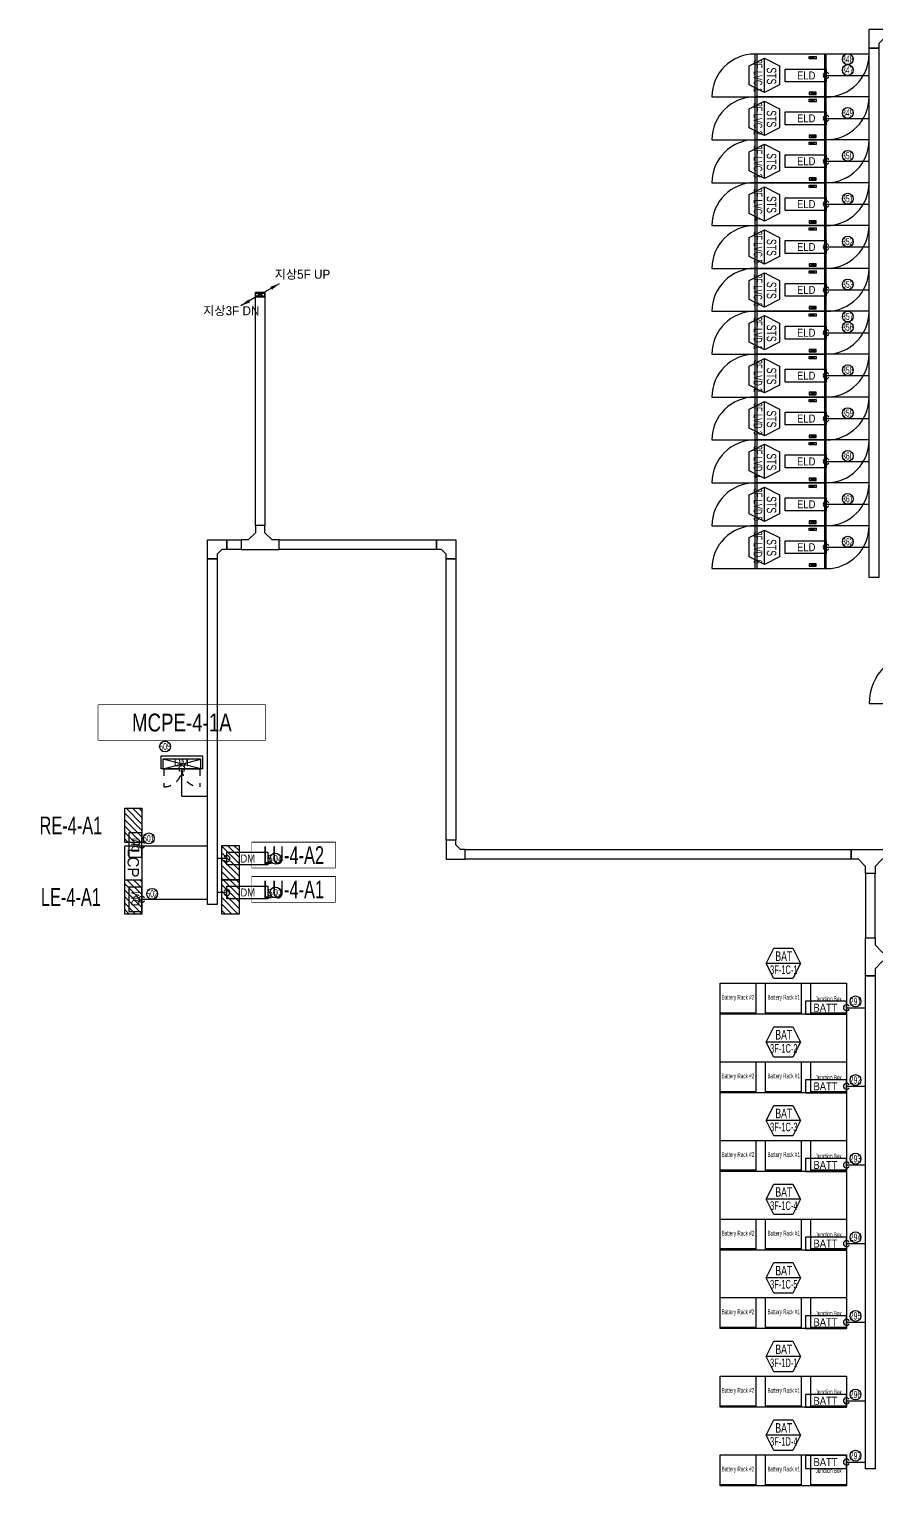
# Model space of a CAD drawing. Header units: millimetres. Extents: x 89450 to 753248, y -530175 to 1209785.
# Drawn here: x 90449 to 108242, y 468855 to 499427 of the extents above; entities that cross this region are included whole.
import ezdxf
from ezdxf.enums import TextEntityAlignment as Align

# ---------------------------------------------------------------- set-up
doc = ezdxf.new("R2010")
doc.units = ezdxf.units.MM
doc.header["$LTSCALE"] = 150
doc.linetypes.add('CONTINOUS', pattern=[0])
doc.linetypes.add('D1', pattern=[3, 1, -1, 1])
for name, color, linetype in [('------00 Switch Gear', 3, 'Continuous'), ('------00 Switch Gear_Number', 1, 'Continuous'), ('------01 Distribution Panel', 3, 'Continuous'), ('------01 Distribution Panel_UPS_Emgency', 232, 'Continuous'), ('------01 Motor Control Panel or Center', 4, 'Continuous'), ('------02 Etc Panel', 3, 'Continuous'), ('-----29 Indicator', 1, 'Continuous'), ('-----99 EPMS CABLE DUCT', 4, 'Continuous'), ('-----99 EPMS CONDUIT', 4, 'Continuous'), ('-----99 EPMS DEVICE', 3, 'Continuous')]:
    doc.layers.add(name, color=color, linetype=linetype)
doc.styles.add('ELEC', font='')
doc.styles.get('ELEC').set_extended_font_data('Dotum')

# ---------------------------------------------------------------- blocks, each defined once
blk = doc.blocks.new('A02')
h = blk.add_hatch()
h.set_pattern_fill('ANSI31', color=161, scale=25, style=0)
h.set_pattern_definition([(45, (-2000, -19200), (-56.1266, 56.1266), [])])
h.paths.add_polyline_path([(-300, 300), (-300, 0), (300, 0), (300, 300)])
at = {"color": 161}
blk.add_lwpolyline([(300, 0), (-300, 0), (-300, 300), (300, 300)], close=True, dxfattribs=at)
blk = doc.blocks.new('MCP_EQUIPMENT-2')
at = {"color": 161}
for p, q in [((200, 400), (0, -400)), ((200, -400), (0, 400))]:
    blk.add_line(p, q, dxfattribs=at)
at = {"color": 161, "linetype": 'D1'}
for p, q in [((200, 380), (580, 380)), ((200, -380), (580, -380))]:
    blk.add_line(p, q, dxfattribs=at)
at = {"color": 161}
blk.add_lwpolyline([(200, 400), (0, 400), (0, -400), (200, -400)], close=True, dxfattribs=at)
at = {"color": 161, "linetype": 'D1'}
for centre, start, end in [((200, 380), 270, 0), ((200, -380), 0, 90)]:
    blk.add_arc(centre, 380, start, end, dxfattribs=at)
blk = doc.blocks.new('A07')
at = {"color": 8}
blk.add_lwpolyline([(-300, 0), (-300, 300), (300, 300), (300, 0)], close=True, dxfattribs=at)
at = {"color": 8, "style": 'ELEC'}
blk.add_text('LCP', height=200, rotation=360, dxfattribs=at).set_placement((0, 150), align=Align.MIDDLE)
blk = doc.blocks.new('zw$32E')
for p, q in [((100, 0), (0, 0)), ((0, 0), (0, -400)), ((100, -75), (100, 0)), ((175, -150), (100, -75)), ((250, -150), (175, -150)), ((250, -250), (250, -150)), ((100, -325), (175, -250)), ((175, -250), (250, -250)), ((0, -400), (100, -400)), ((100, -400), (100, -325))]:
    blk.add_line(p, q)
blk = doc.blocks.new('A$C2e8f9a8b')
at = {"color": 0}
blk.add_line((30, 750), (30, 0), dxfattribs=at)
blk.add_lwpolyline([(650, 0), (0, 0), (0, 750), (650, 750)], close=True, dxfattribs=at)
blk = doc.blocks.new('1100x2200')
at = {"layer": '------00 Switch Gear', "color": 161}
for p, q in [((-2160, 0), (-2160, 1100)), ((-1990, 1050), (-1840, 1000)), ((-1840, 1050), (-1990, 1000)), ((1100, 1100), (-42, 1100)), ((-40, 0), (-40, 1100)), ((-3300, 0), (-2158, 0)), ((-1990, 50), (-1840, 100)), ((-1840, 50), (-1990, 100))]:
    blk.add_line(p, q, dxfattribs=at)
at = {"layer": '------00 Switch Gear', "color": 161, "elevation": 0}
for points in [[(0, 0), (0, 1100), (-2200, 1100), (-2200, 0)], [(-1840, 1050), (-1990, 1050), (-1990, 1000), (-1840, 1000)], [(-1840, 50), (-1990, 50), (-1990, 100), (-1840, 100)]]:
    blk.add_lwpolyline(points, close=True, dxfattribs=at)
at = {"layer": '------00 Switch Gear', "color": 161}
for centre, start, end in [((-2200, 0), 90, 180), ((0, 1100), 270, 0)]:
    blk.add_arc(centre, 1100, start, end, dxfattribs=at)
blk = doc.blocks.new('900X1500')
at = {"layer": '------00 Switch Gear', "color": 0}
for p, q in [((-1460, 900), (-1460, 0)), ((-210, 850), (-360, 800)), ((-360, 850), (-210, 800)), ((900, 900), (-42, 900)), ((-40, 900), (-40, 0)), ((-2400, 0), (-1458, 0)), ((-210, 50), (-360, 100)), ((-360, 50), (-210, 100))]:
    blk.add_line(p, q, dxfattribs=at)
at = {"layer": '------00 Switch Gear', "color": 0, "elevation": 0}
for points in [[(-1500, 900), (-1500, 0), (0, 0), (0, 900)], [(-360, 850), (-210, 850), (-210, 800), (-360, 800)], [(-360, 50), (-210, 50), (-210, 100), (-360, 100)]]:
    blk.add_lwpolyline(points, close=True, dxfattribs=at)
at = {"layer": '------00 Switch Gear', "color": 0}
for centre, start, end in [((-1500, 0), 90, 180), ((0, 900), 270, 0)]:
    blk.add_arc(centre, 900, start, end, dxfattribs=at)

msp = doc.modelspace()

# ---------------------------------------------------------------- linework, layer by layer
at = {"layer": '------00 Switch Gear', "color": 161, "elevation": 0}
msp.add_lwpolyline([(104954, 472155), (104954, 479405), (107604, 479405), (107604, 472155), (104954, 472155)], dxfattribs=at)
for points in [[(107604, 479405), (107604, 478755), (104954, 478755), (104954, 479405)], [(107604, 477755), (107604, 477105), (104954, 477105), (104954, 477755)], [(107604, 476105), (107604, 475455), (104954, 475455), (104954, 476105)], [(107604, 474455), (107604, 473805), (104954, 473805), (104954, 474455)], [(107604, 472805), (107604, 472155), (104954, 472155), (104954, 472805)], [(107604, 471155), (107604, 470505), (104954, 470505), (104954, 471155)], [(107604, 469505), (107604, 468855), (104954, 468855), (104954, 469505)]]:
    msp.add_lwpolyline(points, close=True, dxfattribs=at)
at = {"layer": '------00 Switch Gear_Number'}
for points in [[(105880, 498095), (105880, 498815), (106200, 498655), (106200, 498255), (105880, 498095), (105560, 498255), (105560, 498655), (105880, 498815)], [(105880, 497195), (105880, 497915), (106200, 497755), (106200, 497355), (105880, 497195), (105560, 497355), (105560, 497755), (105880, 497915)], [(105880, 496295), (105880, 497015), (106200, 496855), (106200, 496455), (105880, 496295), (105560, 496455), (105560, 496855), (105880, 497015)], [(105880, 495395), (105880, 496115), (106200, 495955), (106200, 495555), (105880, 495395), (105560, 495555), (105560, 495955), (105880, 496115)], [(105880, 494495), (105880, 495215), (106200, 495055), (106200, 494655), (105880, 494495), (105560, 494655), (105560, 495055), (105880, 495215)], [(105880, 493595), (105880, 494315), (106200, 494155), (106200, 493755), (105880, 493595), (105560, 493755), (105560, 494155), (105880, 494315)]]:
    msp.add_lwpolyline(points, dxfattribs=at)
at = {"layer": '------00 Switch Gear_Number', "elevation": 0}
for points in [[(105880, 492695), (105880, 493415), (106200, 493255), (106200, 492855), (105880, 492695), (105560, 492855), (105560, 493255), (105880, 493415)], [(105880, 491795), (105880, 492515), (106200, 492355), (106200, 491955), (105880, 491795), (105560, 491955), (105560, 492355), (105880, 492515)], [(105880, 490895), (105880, 491615), (106200, 491455), (106200, 491055), (105880, 490895), (105560, 491055), (105560, 491455), (105880, 491615)], [(105880, 489995), (105880, 490715), (106200, 490555), (106200, 490155), (105880, 489995), (105560, 490155), (105560, 490555), (105880, 490715)], [(105880, 489095), (105880, 489815), (106200, 489655), (106200, 489255), (105880, 489095), (105560, 489255), (105560, 489655), (105880, 489815)], [(105880, 488195), (105880, 488915), (106200, 488755), (106200, 488355), (105880, 488195), (105560, 488355), (105560, 488755), (105880, 488915)], [(106639, 479820), (105919, 479820), (106078, 480140), (106479, 480140), (106639, 479820), (106479, 479500), (106078, 479500), (105919, 479820)], [(106639, 478170), (105919, 478170), (106078, 478490), (106479, 478490), (106639, 478170), (106479, 477850), (106078, 477850), (105919, 478170)], [(106639, 476520), (105919, 476520), (106078, 476840), (106479, 476840), (106639, 476520), (106479, 476200), (106078, 476200), (105919, 476520)], [(106639, 474870), (105919, 474870), (106078, 475190), (106479, 475190), (106639, 474870), (106479, 474550), (106078, 474550), (105919, 474870)], [(106639, 473220), (105919, 473220), (106078, 473540), (106479, 473540), (106639, 473220), (106479, 472900), (106078, 472900), (105919, 473220)], [(106639, 471570), (105919, 471570), (106078, 471890), (106479, 471890), (106639, 471570), (106479, 471250), (106078, 471250), (105919, 471570)], [(106639, 469920), (105919, 469920), (106078, 470240), (106479, 470240), (106639, 469920), (106479, 469600), (106078, 469600), (105919, 469920)]]:
    msp.add_lwpolyline(points, dxfattribs=at)
at = {"layer": '------01 Distribution Panel_UPS_Emgency', "color": 1, "elevation": 0}
for points in [[(95121, 481830), (96876, 481830), (96876, 482355), (95121, 482355)], [(95121, 481110), (96876, 481110), (96876, 481635), (95121, 481635)]]:
    msp.add_lwpolyline(points, close=True, dxfattribs=at)
at = {"layer": '------01 Motor Control Panel or Center', "linetype": 'CONTINOUS', "elevation": 0}
msp.add_lwpolyline([(95405, 485245), (95405, 484505), (91902, 484505), (91902, 485245)], close=True, dxfattribs=at)
at = {"layer": '------02 Etc Panel'}
for p, q in [((92814, 482290), (94195, 482290)), ((92814, 481165), (94195, 481165))]:
    msp.add_line(p, q, dxfattribs=at)
at = {"layer": '-----29 Indicator'}
for centre in [(107631, 498796), (107631, 498569), (107631, 497669), (107631, 496769), (107631, 495869), (107631, 494969), (107631, 494069), (107631, 493396), (107631, 493169), (107631, 492269), (107631, 491369), (107631, 490469), (107631, 489569), (107631, 488669), (92961, 482444), (93030, 481280), (107793, 479022, 0), (107793, 477372, 0), (107793, 475722, 0), (107793, 474072, 0), (107793, 472422, 0), (107793, 470772, 0), (107793, 469487, 0)]:
    msp.add_circle(centre, 114, dxfattribs=at)
at = {"layer": '-----99 EPMS CABLE DUCT'}
for p, q in [((95297, 493855), (95703, 494089)), ((95297, 493855), (94891, 493621)), ((95207, 493895), (95387, 493815)), ((95207, 493815), (95387, 493895))]:
    msp.add_line(p, q, dxfattribs=at)
at = {"layer": '-----99 EPMS CABLE DUCT', "elevation": 0}
for points in [[(108283, 499027), (108083, 499027), (108083, 499427), (108483, 499427), (108483, 499227), (108383, 499227), (108283, 499127), (108283, 499027)], [(94395, 488308), (94195, 488308), (94195, 488708), (94595, 488708), (94595, 488508), (94495, 488508), (94395, 488408), (94395, 488308)], [(99002, 488508), (99002, 488708), (99402, 488708), (99402, 488308), (99202, 488308), (99202, 488408), (99102, 488508), (99002, 488508)], [(99002, 488508), (99002, 488708), (99402, 488708), (99402, 488308), (99202, 488308), (99202, 488408), (99102, 488508), (99002, 488508)], [(99402, 482407), (99202, 482407), (99202, 482007), (99602, 482007), (99602, 482207), (99502, 482207), (99402, 482307), (99402, 482407)]]:
    msp.add_lwpolyline(points, dxfattribs=at)
for points in [[(108083, 499027), (108283, 499027), (108283, 487921), (108083, 487921)], [(95197, 493905), (95397, 493905), (95397, 489008), (95197, 489008)], [(95197, 493905), (95397, 493905), (95397, 493805), (95197, 493805)], [(95207, 493895), (95387, 493895), (95387, 493815), (95207, 493815)], [(94595, 488708), (94897, 488708), (94897, 488508), (94595, 488508)], [(95697, 488708), (99002, 488708), (99002, 488508), (95697, 488508)], [(99202, 488308), (99402, 488308), (99402, 482407), (99202, 482407)], [(99602, 482207), (107704, 482207), (107704, 482007), (99602, 482007)], [(108004, 480359), (108204, 480359), (108204, 481707), (108004, 481707)], [(108004, 479559), (108204, 479559), (108204, 469210), (108004, 469210)]]:
    msp.add_lwpolyline(points, close=True, dxfattribs=at)
for points in [[(95703, 494089, 0, 70, 0), (95527, 493988, 40, 40, 0)], [(94891, 493621, 0, 70, 0), (95067, 493722, 40, 40, 0)]]:
    msp.add_lwpolyline(points, format="xyseb", dxfattribs=at)
at = {"layer": '-----99 EPMS CABLE DUCT'}
msp.add_circle((95297, 493855), 10, dxfattribs=at)
at = {"layer": '-----99 EPMS CONDUIT'}
for p, q in [((107180, 498455), (108083, 498455)), ((107180, 497555), (108083, 497555)), ((107180, 496655), (108083, 496655)), ((107180, 495755), (108083, 495755)), ((107180, 494855), (108083, 494855)), ((107180, 493955), (108083, 493955)), ((107180, 493055), (108083, 493055)), ((107180, 492155), (108083, 492155)), ((107180, 491255), (108083, 491255)), ((107180, 490355), (108083, 490355)), ((107180, 489455), (108083, 489455)), ((107180, 488555), (108083, 488555)), ((93654, 483328), (93654, 483905)), ((93654, 483328), (94195, 483328)), ((107604, 478890, 0), (108004, 478890, 0)), ((107604, 477240, 0), (108004, 477240, 0)), ((107604, 475590, 0), (108004, 475590, 0)), ((107604, 473940, 0), (108004, 473940, 0)), ((107604, 472290, 0), (108004, 472290, 0)), ((107604, 470640, 0), (108004, 470640, 0)), ((107604, 469355), (108004, 469355))]:
    msp.add_line(p, q, dxfattribs=at)
for points in [[(94598, 482020, 0), (94395, 482020, 0)], [(94598, 481308, 0), (94395, 481308, 0)]]:
    msp.add_polyline3d(points, dxfattribs=at)
for centre, start, end in [((107180, 498455), 30, 330), ((107180, 497555), 30, 330), ((107180, 496655), 30, 330), ((107180, 495755), 30, 330), ((107180, 494855), 30, 330), ((107180, 493955), 30, 330), ((107180, 493055), 30, 330), ((107180, 492155), 30, 330), ((107180, 491255), 30, 330), ((107180, 490355), 30, 330), ((107180, 489455), 30, 330), ((107180, 488555), 30, 330), ((93654, 483905), 300, 240), ((92814, 482305), 30, 330), ((94598, 482020), 210, 150), ((92814, 481165), 30, 330), ((92814, 481165), 30, 330), ((94598, 481308), 210, 150), ((107604, 478890, 0), 30, 330), ((107604, 477240, 0), 30, 330), ((107604, 475590, 0), 30, 330), ((107604, 473940, 0), 30, 330), ((107604, 472290, 0), 30, 330), ((107604, 470640, 0), 30, 330), ((107604, 469355), 30, 330)]:
    msp.add_arc(centre, 63.8, start, end, dxfattribs=at)
at = {"layer": '-----99 EPMS DEVICE', "color": 2, "elevation": 0}
for points in [[(106319, 498590), (107180, 498590), (107180, 498320), (106319, 498320)], [(106319, 497690), (107180, 497690), (107180, 497420), (106319, 497420)], [(106319, 496790), (107180, 496790), (107180, 496520), (106319, 496520)], [(106319, 495890), (107180, 495890), (107180, 495620), (106319, 495620)], [(106319, 494990), (107180, 494990), (107180, 494720), (106319, 494720)], [(106319, 494090), (107180, 494090), (107180, 493820), (106319, 493820)], [(106319, 493190), (107180, 493190), (107180, 492920), (106319, 492920)], [(106319, 492290), (107180, 492290), (107180, 492020), (106319, 492020)], [(106319, 491390), (107180, 491390), (107180, 491120), (106319, 491120)], [(106319, 490490), (107180, 490490), (107180, 490220), (106319, 490220)], [(106319, 489590), (107180, 489590), (107180, 489320), (106319, 489320)], [(106319, 488690), (107180, 488690), (107180, 488420), (106319, 488420)], [(94084, 483905), (93223, 483905), (93223, 484175), (94084, 484175)], [(92544, 482562), (92544, 482048), (92814, 482048), (92814, 482562)], [(92544, 481422), (92544, 480908), (92814, 480908), (92814, 481422)], [(92544, 481422), (92544, 480908), (92814, 480908), (92814, 481422)]]:
    msp.add_lwpolyline(points, close=True, dxfattribs=at)
at = {"layer": '-----99 EPMS DEVICE', "elevation": 0}
for points in [[(107604, 479025), (106743, 479025), (106743, 478755), (107604, 478755)], [(107604, 477375), (106743, 477375), (106743, 477105), (107604, 477105)], [(107604, 475725), (106743, 475725), (106743, 475455), (107604, 475455)], [(107604, 474075), (106743, 474075), (106743, 473805), (107604, 473805)], [(107604, 472425), (106743, 472425), (106743, 472155), (107604, 472155)], [(107604, 470775), (106743, 470775), (106743, 470505), (107604, 470505)], [(107604, 469489), (106743, 469489), (106743, 469220), (107604, 469220)]]:
    msp.add_lwpolyline(points, close=True, dxfattribs=at)

# ---------------------------------------------------------------- block references
at = {"layer": '------00 Switch Gear', "color": 161}
for p in [(107180, 498005, 0), (107180, 497105, 0), (107180, 496205, 0), (107180, 495305, 0), (107180, 494405, 0), (107180, 493505, 0), (107180, 492605, 0), (107180, 491705, 0), (107180, 490805, 0), (107180, 489905, 0), (107180, 489005, 0), (107180, 488105, 0)]:
    msp.add_blockref('900X1500', p, dxfattribs=at)
at = {"layer": '------00 Switch Gear', "rotation": 180}
msp.add_blockref('1100x2200', (109180, 486373, 0), dxfattribs=at)
at = {"layer": '------00 Switch Gear', "color": 161, "rotation": 89.99999999999999}
for p in [(105704, 478755, 0), (106654, 478755, 0), (107604, 478755, 0), (105704, 477105, 0), (106654, 477105, 0), (107604, 477105, 0), (105704, 475455), (106654, 475455), (107604, 475455), (105704, 473805), (106654, 473805), (107604, 473805), (105704, 472155), (106654, 472155), (107604, 472155), (105704, 470505), (106654, 470505), (107604, 470505), (105704, 468855), (106654, 468855), (107604, 468855)]:
    msp.add_blockref('A$C2e8f9a8b', p, dxfattribs=at)
at = {"layer": '------01 Distribution Panel', "xscale": 1.2, "yscale": 1.2, "zscale": 1.2, "rotation": 270}
for p in [(92454, 482715), (92454, 481215)]:
    msp.add_blockref('A02', p, dxfattribs=at)
at = {"layer": '------01 Distribution Panel_UPS_Emgency', "xscale": 1.2, "yscale": 1.2, "zscale": 1.2, "rotation": 270}
for p in [(94494, 481935), (94494, 481215)]:
    msp.add_blockref('A02', p, dxfattribs=at)
at = {"layer": '------01 Motor Control Panel or Center', "rotation": 270}
msp.add_blockref('MCP_EQUIPMENT-2', (93654, 484105), dxfattribs=at)
at = {"layer": '------02 Etc Panel', "color": 8, "xscale": 1.2, "yscale": 1.2, "zscale": 1.2, "rotation": 270}
msp.add_blockref('A07', (92454, 481930), dxfattribs=at)
at = {"layer": '-----99 EPMS CABLE DUCT', "zscale": 2}
for p, xscale, yscale, rotation in [((94897, 488508), 2, 2, 89.99999999999993), ((107704, 482207), -1.999999999999999, 1.999999999999999, 89.99999999999977), ((108004, 479559), -2, 2, 180)]:
    msp.add_blockref('zw$32E', p, dxfattribs=dict(at, xscale=xscale, yscale=yscale, rotation=rotation))

# ---------------------------------------------------------------- texts
at = {"layer": '------00 Switch Gear', "color": 161, "style": 'ELEC', "width": 0.6}
for s, p in [('Battery Rack #2', (105326, 479108, 0)), ('Battery Rack #1', (106287, 479108, 0)), ('Junction Box', (107229, 479077, 0)), ('Battery Rack #2', (105326, 477458, 0)), ('Battery Rack #1', (106287, 477458, 0)), ('Junction Box', (107229, 477427, 0)), ('Battery Rack #2', (105326, 475808)), ('Battery Rack #1', (106287, 475808)), ('Junction Box', (107229, 475777)), ('Battery Rack #2', (105326, 474158)), ('Battery Rack #1', (106287, 474158)), ('Junction Box', (107229, 474127)), ('Battery Rack #2', (105326, 472508)), ('Battery Rack #1', (106287, 472508)), ('Junction Box', (107229, 472477)), ('Battery Rack #2', (105326, 470858)), ('Battery Rack #1', (106287, 470858)), ('Junction Box', (107229, 470827)), ('Battery Rack #2', (105326, 469208)), ('Battery Rack #1', (106287, 469208)), ('Junction Box', (107229, 469177))]:
    msp.add_text(s, height=100, dxfattribs=at).set_placement(p, align=Align.MIDDLE_CENTER)
at = {"layer": '------00 Switch Gear_Number', "color": 0, "style": 'ELEC'}
for s, height, width, p in [('3F-LVC-1', 180, 0.6, (105746, 498446)), ('STS', 200, 0.7, (106031, 498446)), ('3F-LVC-2', 180, 0.6, (105746, 497546)), ('STS', 200, 0.7, (106031, 497546)), ('3F-LVC-3', 180, 0.6, (105746, 496646)), ('STS', 200, 0.7, (106031, 496646)), ('3F-LVC-4', 180, 0.6, (105746, 495746)), ('STS', 200, 0.7, (106031, 495746)), ('3F-LVC-5', 180, 0.6, (105746, 494846)), ('STS', 200, 0.7, (106031, 494846)), ('3F-LVC-6', 180, 0.6, (105746, 493946)), ('STS', 200, 0.7, (106031, 493946)), ('3F-LVD-1', 180, 0.6, (105746, 493046)), ('STS', 200, 0.7, (106031, 493046)), ('3F-LVD-2', 180, 0.6, (105746, 492146)), ('STS', 200, 0.7, (106031, 492146)), ('3F-LVD-3', 180, 0.6, (105746, 491246)), ('STS', 200, 0.7, (106031, 491246)), ('3F-LVD-4', 180, 0.6, (105746, 490346)), ('STS', 200, 0.7, (106031, 490346)), ('3F-LVD-5', 180, 0.6, (105746, 489446)), ('STS', 200, 0.7, (106031, 489446)), ('3F-LVD-6', 180, 0.6, (105746, 488546)), ('STS', 200, 0.7, (106031, 488546))]:
    msp.add_text(s, height=height, rotation=270, dxfattribs=dict(at, width=width)).set_placement(p, align=Align.MIDDLE_CENTER)
for s, height, width, p in [('BAT', 200, 0.7, (106288, 479971)), ('3F-1C-1', 180, 0.6, (106288, 479687)), ('BAT', 200, 0.7, (106288, 478321)), ('3F-1C-2', 180, 0.6, (106288, 478037)), ('BAT', 200, 0.7, (106288, 476671)), ('3F-1C-3', 180, 0.6, (106288, 476387)), ('BAT', 200, 0.7, (106288, 475021)), ('3F-1C-4', 180, 0.6, (106288, 474737)), ('BAT', 200, 0.7, (106288, 473371)), ('3F-1C-5', 180, 0.6, (106288, 473087)), ('BAT', 200, 0.7, (106288, 471721)), ('3F-1D-1', 180, 0.6, (106288, 471437)), ('BAT', 200, 0.7, (106288, 470071)), ('3F-1D-4', 180, 0.6, (106288, 469787))]:
    msp.add_text(s, height=height, dxfattribs=dict(at, width=width)).set_placement(p, align=Align.MIDDLE_CENTER)
at = {"layer": '-----29 Indicator', "style": 'ELEC', "width": 0.6}
for s, p in [('348', (107631, 498796)), ('347', (107631, 498569)), ('349', (107631, 497669)), ('350', (107631, 496769)), ('351', (107631, 495869)), ('352', (107631, 494969)), ('353', (107631, 494069)), ('357', (107631, 493396)), ('356', (107631, 493169)), ('358', (107631, 492269)), ('359', (107631, 491369)), ('360', (107631, 490469)), ('361', (107631, 489569)), ('362', (107631, 488669))]:
    msp.add_text(s, height=150, rotation=360, dxfattribs=at).set_placement(p, align=Align.MIDDLE_CENTER)
for s, p in [('501', (92961, 482444)), ('502', (93030, 481280)), ('291', (107793, 479022, 0)), ('292', (107793, 477372, 0)), ('293', (107793, 475722, 0)), ('294', (107793, 474072, 0)), ('295', (107793, 472422, 0)), ('296', (107793, 470772, 0)), ('297', (107793, 469487, 0))]:
    msp.add_text(s, height=150, dxfattribs=at).set_placement(p, align=Align.MIDDLE_CENTER)
at = {"layer": '-----99 EPMS CABLE DUCT', "style": 'ELEC'}
for s, p in [('지상5F UP', (95602, 494189)), ('지상3F DN', (94101, 493424))]:
    msp.add_text(s, height=187.7, dxfattribs=at).set_placement(p)
at = {"layer": '-----99 EPMS DEVICE', "color": 2, "style": 'ELEC', "width": 0.9}
for s, rotation, p in [('ELD', 360, (106759, 498455)), ('ELD', 360, (106759, 497555)), ('ELD', 360, (106759, 496655)), ('ELD', 360, (106759, 495755)), ('ELD', 360, (106759, 494855)), ('ELD', 360, (106759, 493955)), ('ELD', 360, (106759, 493055)), ('ELD', 360, (106759, 492155)), ('ELD', 360, (106759, 491255)), ('ELD', 360, (106759, 490355)), ('ELD', 360, (106759, 489455)), ('ELD', 360, (106759, 488555)), ('DM', 90, (92678, 482301)), ('DM', 90, (92678, 481176)), ('DM', 90, (92678, 481176))]:
    msp.add_text(s, height=168, rotation=rotation, dxfattribs=at).set_placement(p, align=Align.MIDDLE)
msp.add_text('DM', height=168, dxfattribs=at).set_placement((93644, 484039), align=Align.MIDDLE)
at = {"layer": '-----99 EPMS DEVICE', "style": 'ELEC', "width": 0.9}
for p in [(107164, 478890, 0), (107164, 477240, 0), (107164, 475590, 0), (107164, 473940, 0), (107164, 472290, 0), (107164, 470640, 0), (107164, 469355)]:
    msp.add_text('BATT', height=168, dxfattribs=at).set_placement(p, align=Align.MIDDLE)

# ---------------------------------------------------------------- wipeouts: each hides what was drawn before it
at = {"color": 1}
for points in [[(90449, 482453), (92204, 482453), (92204, 482978), (90449, 482978)], [(90449, 480953), (92204, 480953), (92204, 481478), (90449, 481478)]]:
    msp.add_wipeout(points, dxfattribs=at).dxf.layer = '------01 Distribution Panel'

# ---------------------------------------------------------------- next in the draw order: texts
at = {"layer": '------01 Distribution Panel', "style": 'ELEC', "width": 0.7}
for s, p in [('RE-4-A1', (91326, 482715)), ('LE-4-A1', (91326, 481215))]:
    msp.add_text(s, height=375, dxfattribs=at).set_placement(p, align=Align.MIDDLE_CENTER)

# ---------------------------------------------------------------- next in the draw order: wipeouts: each hides what was drawn before it
at = {"color": 1}
for points in [[(95121, 481830), (96876, 481830), (96876, 482355), (95121, 482355)], [(95121, 481110), (96876, 481110), (96876, 481635), (95121, 481635)]]:
    msp.add_wipeout(points, dxfattribs=at).dxf.layer = '------01 Distribution Panel_UPS_Emgency'
msp.add_wipeout([(91902, 485245), (95405, 485245), (95405, 484505), (91902, 484505)]).dxf.layer = '------01 Motor Control Panel or Center'

# ---------------------------------------------------------------- next in the draw order: linework, layer by layer
at = {"layer": '-----29 Indicator'}
for centre in [(93302, 484371), (95617, 482020), (95617, 481308)]:
    msp.add_circle(centre, 114, dxfattribs=at)
at = {"layer": '-----99 EPMS CABLE DUCT', "elevation": 0}
msp.add_lwpolyline([(94195, 488308), (94395, 488308), (94395, 481053), (94195, 481053)], close=True, dxfattribs=at)
at = {"layer": '-----99 EPMS DEVICE', "color": 2, "elevation": 0}
for points in [[(94598, 482155), (95458, 482155), (95458, 481886), (94598, 481886)], [(94598, 481443), (95458, 481443), (95458, 481173), (94598, 481173)]]:
    msp.add_lwpolyline(points, close=True, dxfattribs=at)

# ---------------------------------------------------------------- next in the draw order: texts
at = {"layer": '------01 Distribution Panel_UPS_Emgency', "style": 'ELEC', "width": 0.7}
for s, p in [('LU-4-A2', (95999, 482092)), ('LU-4-A1', (95999, 481372))]:
    msp.add_text(s, height=375, dxfattribs=at).set_placement(p, align=Align.MIDDLE_CENTER)
at = {"layer": '------01 Motor Control Panel or Center', "linetype": 'CONTINOUS', "style": 'ELEC', "width": 0.8}
msp.add_text('MCPE-4-1A', height=375, dxfattribs=at).set_placement((93654, 484875), align=Align.MIDDLE)
at = {"layer": '-----29 Indicator', "style": 'ELEC', "width": 0.6}
msp.add_text('505', height=150, dxfattribs=at).set_placement((93302, 484371), align=Align.MIDDLE_CENTER)
at = {"layer": '-----29 Indicator', "style": 'ELEC'}
for s, p in [('504', (95617, 482020)), ('503', (95617, 481308))]:
    msp.add_text(s, height=150, dxfattribs=at).set_placement(p, align=Align.MIDDLE_CENTER)
at = {"layer": '-----99 EPMS DEVICE', "color": 2, "style": 'ELEC', "width": 0.9}
for p in [(95037, 482021), (95037, 481308)]:
    msp.add_text('DM', height=168, dxfattribs=at).set_placement(p, align=Align.MIDDLE)

doc.saveas('drawing.dxf')
